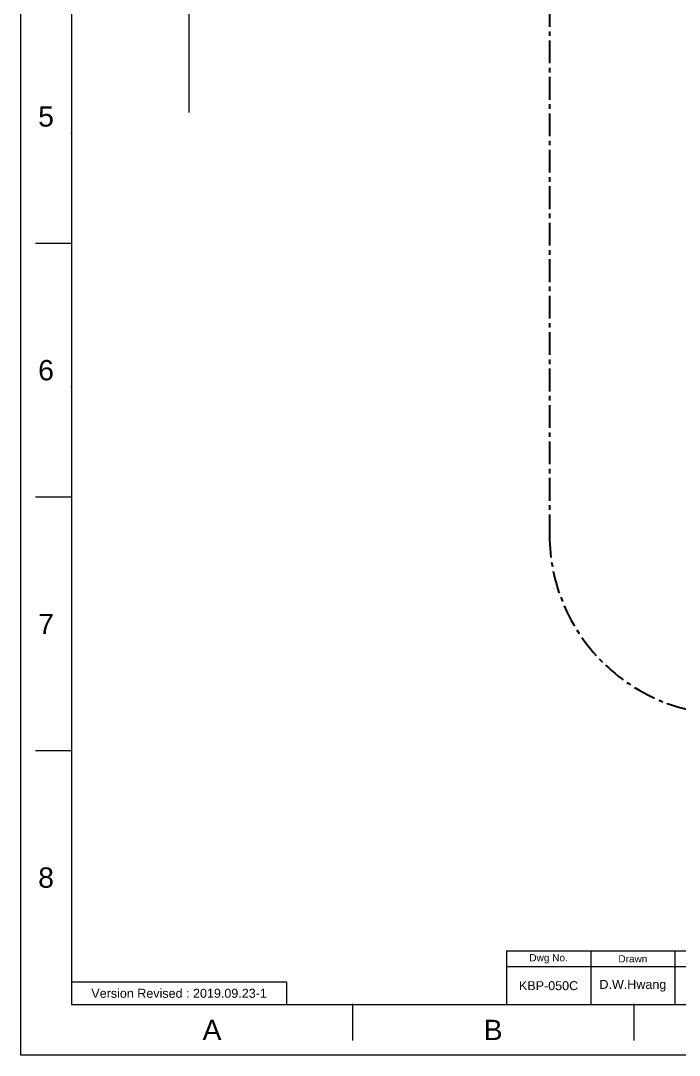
# Model space of a CAD drawing. Header units: millimetres. Extents: x 789 to 1209, y -1278 to -684.
# Drawn here: x 789.1 to 972.7, y -1277.8 to -989.4 of the extents above; entities that cross this region are included whole.
import ezdxf

# ---------------------------------------------------------------- set-up
doc = ezdxf.new("R2010")
doc.units = ezdxf.units.MM
doc.header["$LTSCALE"] = 0.1
doc.linetypes.add('CENTERX2', pattern=[101.6, 63.5, -12.7, 12.7, -12.7])
doc.layers.get('0').update_dxf_attribs({"lineweight": 13})
doc.layers.add('CENTER', color=1, linetype='CENTERX2')
doc.layers.add('TEXT', color=2, linetype='Continuous')
doc.layers.add('FORM', color=7, linetype='Continuous', lineweight=13)
doc.styles.get("Standard").update_dxf_attribs({"font": 'arial.ttf'})

msp = doc.modelspace()

# ---------------------------------------------------------------- linework, layer by layer
for p, q in [((803.291, -697.981), (803.291, -1263.637)), ((803.291, -1051.516), (793.291, -1051.516)), ((803.291, -1122.223), (793.291, -1122.223)), ((803.291, -1192.93), (793.291, -1192.93)), ((803.291, -1263.637), (1195.008, -1263.637)), ((881.634, -1263.637), (881.634, -1273.637)), ((959.978, -1263.637), (959.978, -1273.637))]:
    msp.add_line(p, q)
at = {"color": 7, "linetype": 'Continuous'}
msp.add_line((836.049, -906.646), (836.049, -1014.981), dxfattribs=at)
msp.add_lwpolyline([(789.15, -683.839), (1209.15, -683.839), (1209.15, -1277.779), (789.15, -1277.779)], close=True)
for p in [(803.291, -1020.809), (803.291, -1091.516), (803.291, -1122.223), (803.291, -1192.93), (881.634, -1263.637), (959.978, -1263.637)]:
    msp.add_point(p)
at = {"layer": 'CENTER'}
msp.add_line((936.54, -710.475), (936.54, -1132.732), dxfattribs=at)
msp.add_arc((986.54, -1132.732), 50, 180, 270, dxfattribs=at)
at = {"layer": 'FORM'}
for p, q in [((924.508, -1248.637), (1195.008, -1248.637)), ((924.508, -1248.637), (924.508, -1263.637)), ((948.008, -1248.637), (948.008, -1263.637)), ((971.508, -1263.637), (971.508, -1248.637)), ((995.008, -1253.137), (924.508, -1253.137))]:
    msp.add_line(p, q, dxfattribs=at)
msp.add_lwpolyline([(803.291, -1263.637), (863.291, -1263.637), (863.291, -1257.387), (803.291, -1257.387)], close=True, dxfattribs=at)
at = {"layer": 'TEXT'}
msp.add_point((971.508, -1253.137), dxfattribs=at)

# ---------------------------------------------------------------- texts
at = {"char_height": 5.657, "attachment_point": 5}
for s, width, insert in [('5', 50, (796.22, -1016.162)), ('6', 50, (796.22, -1086.869)), ('7', 50, (796.22, -1157.577)), ('8', 50, (796.22, -1228.284)), ('A', 10, (842.463, -1270.708)), ('B', 10, (920.806, -1270.708))]:
    msp.add_mtext_dynamic_manual_height_columns(s, width=width, gutter_width=12.5, heights=[0], dxfattribs=dict(at, insert=insert))
at = {"layer": 'TEXT', "attachment_point": 5}
for s, width, insert, char_height in [('Dwg No.', 23.5, (936.258, -1250.887), 2), ('Drawn', 23.5, (959.758, -1250.887), 2), ('KBP-050C', 23.5, (936.258, -1258.387), 2.5), ('D.W.Hwang', 23.5, (959.758, -1258.387), 2.5), ('Version Revised : 2019.09.23-1', 60, (833.291, -1260.512), 2.5)]:
    msp.add_mtext_dynamic_manual_height_columns(s, width=width, gutter_width=12.5, heights=[0], dxfattribs=dict(at, insert=insert, char_height=char_height))

doc.saveas('drawing.dxf')
